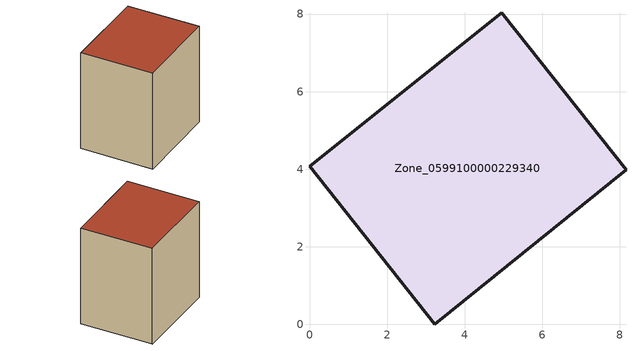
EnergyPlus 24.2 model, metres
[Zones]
Zone_0599100000229340
 floor ground (C_G): 4.96,8.04 5,7.99 8.16,3.99 3.22,0 0,4.08 z0
 wall outside (C_F): 5,7.99 4.96,8.04 0,4.08 3.22,0 8.16,3.99 5,7.99 z0:7.12
 roof outside (C_R): 8.16,3.99 5,7.99 4.96,8.04 0,4.08 3.22,0 z7.12
[BUILDING]
Pand.0599100000229340: North Axis=0; Terrain=City; Loads Convergence Tolerance Value=0.04; Temperature Convergence Tolerance Value=0.4; Solar Distribution=FullExterior; Maximum Number of Warmup Days=25; Minimum Number of Warmup Days=1
[Site:Location]
Rotterdam.The.Hague.AP_ZH_NLD Design_Conditions: Latitude=51.96; Longitude=4.45; Time Zone=1; Elevation=-4.5
[SITE:GROUNDTEMPERATURE:BUILDINGSURFACE]
18, 18, 18, 18, 18, 18, 18, 18, 18, 18, 18, 18
[MATERIAL] Thermal Absorptance=0.9; Solar Absorptance=0.7; Visible Absorptance=0.7
Name | Roughness | Thickness | Conductivity | Density | Specific Heat
G.TC.1946 | MediumSmooth | 0.15 | 1 | 540 | 1210
F.TC.1946 | Rough | 0.3 | 0.857143 | 1920 | 840
R.TC.1946 | MediumRough | 0.2 | 0.909091 | 1500 | 1000
[CONSTRUCTION]
C_G: G.TC.1946
C_F: F.TC.1946
C_R: R.TC.1946
[ZONE]
Zone_0599100000229340: Type=1; Multiplier=1; Ceiling Height=Autocalculate; Volume=Autocalculate; Floor Area=autocalculate; Part of Total Floor Area=Yes
[ZONEINFILTRATION:DESIGNFLOWRATE]
Infil_Zone_0599100000229340: Zone or ZoneList or Space or SpaceList=Zone_0599100000229340; Schedule=AlwaysOn; Design Flow Rate Calculation Method=Flow/Area; Flow Rate per Floor Area=0.003; Constant Term Coefficient=1; Temperature Term Coefficient=0; Velocity Term Coefficient=0; Velocity Squared Term Coefficient=0
[HVACTEMPLATE:ZONE:IDEALLOADSAIRSYSTEM]
Zone_0599100000229340: Maximum Heating Supply Air Temperature=50; Minimum Cooling Supply Air Temperature=13; Maximum Heating Supply Air Humidity Ratio=0.0156; Minimum Cooling Supply Air Humidity Ratio=0.0077; Heating Limit=NoLimit; Cooling Limit=NoLimit; Dehumidification Control Type=ConstantSensibleHeatRatio; Cooling Sensible Heat Ratio=0.7; Dehumidification Setpoint=60; Humidification Control Type=None; Humidification Setpoint=30; Outdoor Air Method=None; Outdoor Air Flow Rate per Person=0.00944; Outdoor Air Flow Rate per Zone Floor Area=0; Outdoor Air Flow Rate per Zone=0; Demand Controlled Ventilation Type=None; Outdoor Air Economizer Type=NoEconomizer; Heat Recovery Type=None; Sensible Heat Recovery Effectiveness=0.7; Latent Heat Recovery Effectiveness=0.65
[ZONECONTROL:THERMOSTAT]
ThermostatControl_Zone_0599100000229340: Zone or ZoneList=Zone_0599100000229340; Control Type Schedule=DualSetpointControlType; Control 1=Thermostat_Zone_0599100000229340; Temperature Difference Between Cutout And Setpoint=0
[THERMOSTATSETPOINT:DUALSETPOINT]
Thermostat_Zone_0599100000229340: Heating Setpoint Temperature Schedule=HeatingSetpoint_Zone_0599100000229340; Cooling Setpoint Temperature Schedule=CoolingSetpoint_Zone_0599100000229340
[SCHEDULE:COMPACT]
HeatingSetpoint_Zone_0599100000229340: Through: 12/31, For: AllDays, Until: 24:00, 21
CoolingSetpoint_Zone_0599100000229340: Through: 12/31, For: AllDays, Until: 24:00, 24
DualSetpointControlType: Through: 12/31, For: AllDays, Until: 24:00, 4
AlwaysOn: Through: 12/31, For: AllDays, Until: 24:00, 1
